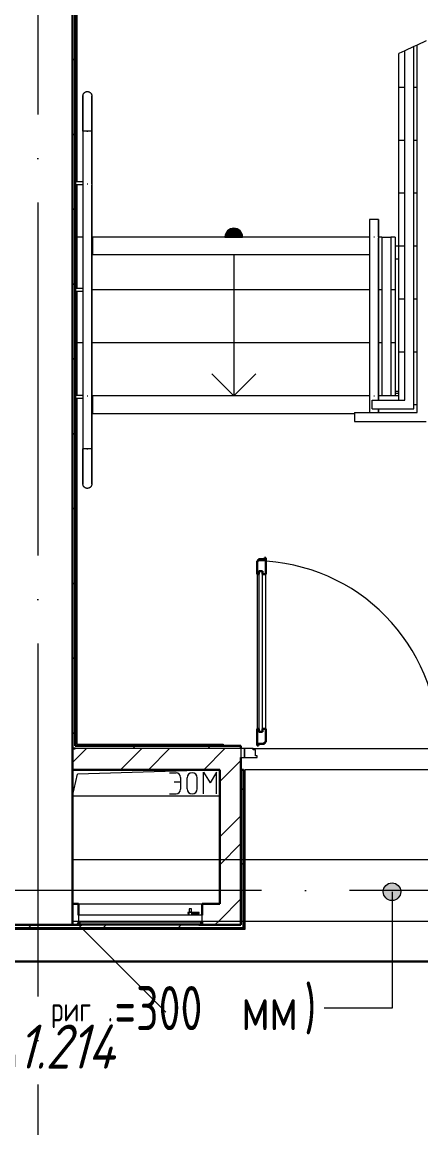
# Model space of a CAD drawing. Header units: millimetres. Extents: x -259793 to 1187961, y -549744 to 43070.
# Drawn here: x -21946 to -19685, y -12889 to -6620 of the extents above; entities that cross this region are included whole.
import ezdxf
from ezdxf.enums import TextEntityAlignment as Align

# ---------------------------------------------------------------- set-up
doc = ezdxf.new("R2010")
doc.units = ezdxf.units.MM
doc.linetypes.add('ADSK_Линия сетки', pattern=[25, 20, -2.5, 0, -2.5])
doc.linetypes.add('ADSK_Сверху', pattern=[450, 300, -150])
for name, color, linetype, lineweight in [('RC-Линии_связи-Адресные', 5, 'Continuous', 30), ('RC-Прочее_оборудование', 5, 'Continuous', 30), ('Аннотация', 7, 'Continuous', 18), ('Двери', 252, 'Continuous', 9), ('Лестницы', 252, 'Continuous', 9), ('Линии', 7, 'Continuous', 9), ('Оборудование', 8, 'Continuous', 18), ('Ограждение', 252, 'Continuous', 9), ('Оси', 252, 'Continuous', 9), ('Перекрытие', 252, 'Continuous', 18), ('Стены внутренние', 7, 'Continuous', 18), ('Стены наружные', 7, 'Continuous', 18), ('Стены штриховка', 7, 'Continuous', 9), ('Стрелки вверх', 7, 'Continuous', 18)]:
    doc.layers.add(name, color=color, linetype=linetype, lineweight=lineweight)
doc.layers.add('RC-Позиционные_обозначения', color=7, linetype='Continuous')
doc.layers.add('Двери открывание', color=7, linetype='Continuous', lineweight=9, true_color=0xc0c0c0)
doc.styles.add('GOST Common_3', font='', dxfattribs={"height": 3.5})
doc.styles.add('GOST Common_5', font='', dxfattribs={"width": 0.9, "height": 2.5})
doc.styles.add('ISOCPEUR', font='isocpeur.ttf', dxfattribs={"width": 0.9, "height": 350})
doc.styles.add('RubezhCAD', font='', dxfattribs={"oblique": 10})
doc.styles.get("Standard").update_dxf_attribs({"font": ''})
doc.styles.get('GOST Common_3').set_extended_font_data('GOST 2.304 type A')
doc.styles.get('GOST Common_5').set_extended_font_data('GOST 2.304 type A')
doc.styles.get('RubezhCAD').set_extended_font_data('GOST type A')
doc.styles.get('Standard').set_extended_font_data('GOST type B')
pattern_1 = [(0, (-32119.8, 96), (0, 600), []), (90, (-32119.8, 96), (-600, 4e-14), [])]

# ---------------------------------------------------------------- blocks, each defined once
blk = doc.blocks.new('RC-UGO-IZ-01')
at = {"layer": 'RC-Прочее_оборудование'}
blk.add_point((2.5, 0), dxfattribs=at)
blk.add_attdef('PSTN', text='', height=2.5, dxfattribs=at).set_placement((5.664, 2.581), align=Align.BOTTOM_CENTER)
blk.add_wipeout([(2.493, -2.499), (-2.493, -2.499), (-2.493, 2.499), (2.493, 2.499)]).dxf.layer = 'RC-Прочее_оборудование'
blk.add_wipeout([(-2.493, -2.499), (-2.493, 2.499), (2.493, 2.499), (2.493, -2.499)]).dxf.layer = 'RC-Прочее_оборудование'
blk.add_lwpolyline([(-2.493, 2.499), (2.493, 2.499), (2.493, -2.499), (-2.493, -2.499), (-2.493, 2.499)], close=True, dxfattribs=at)
blk.add_lwpolyline([(-2.493, 2.499), (-2.487, 2.499)], dxfattribs=at)
blk.add_lwpolyline([(-2.493, 2.499), (-2.487, 2.499)], dxfattribs=at)
at = {"layer": 'RC-Прочее_оборудование', "ltscale": 100, "style": 'ISOCPEUR', "width": 0.9}
blk.add_text('ИЗ', height=2.5, dxfattribs=at).set_placement((0.145, -0.085), align=Align.MIDDLE)
blk = doc.blocks.new('1 этаж')
at = {"layer": 'Аннотация', "lineweight": 9, "true_color": 0x636466}
h = blk.add_hatch(color=251, dxfattribs=at)
edge = h.paths.add_edge_path()
edge.add_arc((-19849, -11550.5), 50, 0, 360)
at = {"layer": 'Ограждение', "true_color": 0x636466}
h = blk.add_hatch(dxfattribs=at)
h.set_pattern_fill('FP_26', color=251, style=0, pattern_type=2)
h.set_pattern_definition(pattern_1)
h.paths.add_polyline_path([(-20680.8, -11763.7), (-20680.8, -10858.7), (-20690.8, -10858.7), (-20690.8, -10873.7), (-20685.8, -10873.7), (-20685.8, -11758.7)])
h = blk.add_hatch(dxfattribs=at)
h.set_pattern_fill('FP_26', color=251, style=0, pattern_type=2)
h.set_pattern_definition(pattern_1)
h.paths.add_polyline_path([(-20844.2, -11763.7), (-20680.8, -11763.7), (-20685.8, -11758.7), (-22850.9, -11758.7), (-22850.9, -11763.7), (-21561.7, -11763.7)])
at = {"layer": 'Стрелки вверх', "true_color": 0x636466}
h = blk.add_hatch(color=251, dxfattribs=at)
edge = h.paths.add_edge_path()
edge.add_arc((-20745.8, -7838.7), 50, 90, 179.83086)
edge.add_line((-20795.8, -7838.6), (-20745.8, -7838.7))
edge.add_line((-20745.8, -7838.7), (-20745.8, -7788.7))
blk.add_hatch(color=251, dxfattribs=at).paths.add_polyline_path([(-20697.3, -7838.7), (-20700.3, -7818), (-20718.8, -7796.7), (-20745.8, -7788.7), (-20772.8, -7796.7), (-20791.3, -7818), (-20794.3, -7838.7)])
h = blk.add_hatch(color=251, dxfattribs=at)
edge = h.paths.add_edge_path()
edge.add_arc((-20745.8, -7838.7), 50, 0.16914, 90)
edge.add_line((-20745.8, -7788.7), (-20745.8, -7838.7))
edge.add_line((-20745.8, -7838.7), (-20695.8, -7838.6))
at = {"color": 251, "lineweight": 18, "true_color": 0x636466}
for p, q in [((-21660.8, -11008.7), (-21631.2, -10883.7)), ((-20825.8, -10858.7), (-21631.2, -10883.7)), ((-21109.8, -10876), (-21073.3, -10876)), ((-21047.2, -10902.1), (-21047.2, -10969.9)), ((-21010.7, -10967.3), (-21010.7, -10904.7)), ((-20953.3, -10967.3), (-20953.3, -10904.7)), ((-20916.8, -10873.4), (-20880.2, -10933.4)), ((-20916.8, -10996), (-20916.8, -10873.4)), ((-20843.7, -10873.4), (-20880.2, -10933.4)), ((-20843.7, -10996), (-20843.7, -10873.4)), ((-21083.7, -10928.2), (-21047.2, -10928.2)), ((-20825.8, -11008.7), (-21660.8, -11008.7)), ((-21109.8, -10996), (-21073.3, -10996))]:
    blk.add_line(p, q, dxfattribs=at)
for centre, radius, start, end in [((-21073.3, -10902.1), 26.1, 0, 90), ((-20982, -10904.7), 28.7, 0, 180), ((-21073.3, -10969.9), 26.1, 270, 0), ((-20982, -10967.3), 28.7, 180, 0)]:
    blk.add_arc(centre, radius, start, end, dxfattribs=at)
at = {"layer": 'Аннотация', "color": 251, "lineweight": 9, "true_color": 0x636466}
for p, q in [((-19849, -11550.5), (-19849, -12210.4)), ((-20227.4, -12210.4), (-20233.6, -12210.4)), ((-19849, -12210.4), (-20227.4, -12210.4))]:
    blk.add_line(p, q, dxfattribs=at)
blk.add_circle((-19849, -11550.5), 50, dxfattribs=at)
at = {"layer": 'Двери', "color": 251, "lineweight": 30, "true_color": 0x636466}
for p, q in [((-20605.8, -9674.7), (-20613.8, -9674.7)), ((-20613.8, -9674.7), (-20613.8, -9750.7)), ((-20571.8, -9665.7), (-20605.8, -9665.7)), ((-20605.8, -9665.7), (-20605.8, -9674.7)), ((-20563.8, -9656.7), (-20571.8, -9656.7)), ((-20571.8, -9656.7), (-20571.8, -9665.7)), ((-20563.8, -9750.7), (-20563.8, -9656.7)), ((-20604.8, -9750.7), (-20613.8, -9750.7)), ((-20604.8, -9732.7), (-20604.8, -9750.7)), ((-20583.8, -9732.7), (-20604.8, -9732.7)), ((-20583.8, -9750.7), (-20583.8, -9732.7)), ((-20563.8, -9750.7), (-20583.8, -9750.7)), ((-20613.8, -10626.7), (-20613.8, -10720.7)), ((-20604.8, -10626.7), (-20613.8, -10626.7)), ((-20604.8, -10644.7), (-20604.8, -10626.7)), ((-20583.8, -10644.7), (-20604.8, -10644.7)), ((-20583.8, -10626.7), (-20583.8, -10644.7)), ((-20563.8, -10626.7), (-20583.8, -10626.7)), ((-20563.8, -10702.7), (-20563.8, -10626.7)), ((-20605.8, -10720.7), (-20605.8, -10711.7)), ((-20605.8, -10711.7), (-20571.8, -10711.7)), ((-20571.8, -10711.7), (-20571.8, -10702.7)), ((-20571.8, -10702.7), (-20563.8, -10702.7)), ((-20613.8, -10720.7), (-20605.8, -10720.7))]:
    blk.add_line(p, q, dxfattribs=at)
at = {"layer": 'Двери', "color": 251, "true_color": 0x636466}
for p, q in [((-20613.8, -9750.7), (-20613.8, -10626.7)), ((-20604.8, -9732.7), (-20604.8, -10644.7)), ((-20583.8, -9732.7), (-20604.8, -9732.7)), ((-20583.8, -10644.7), (-20583.8, -9732.7)), ((-20563.8, -10626.7), (-20563.8, -9750.7)), ((-20604.8, -10644.7), (-20583.8, -10644.7)), ((-20705.8, -10738.7), (-20705.8, -10788.7)), ((-20685.8, -10738.7), (-20705.8, -10738.7)), ((-20685.8, -10788.7), (-20685.8, -10738.7)), ((-20636.8, -10738.7), (-20685.8, -10738.7)), ((-20685.8, -10738.7), (-20685.8, -10788.7)), ((-20636.8, -10746.7), (-20636.8, -10738.7)), ((-20622.8, -10746.7), (-20636.8, -10746.7)), ((-20622.8, -10780.7), (-20622.8, -10746.7)), ((-20613.8, -10780.7), (-20622.8, -10780.7)), ((-20613.8, -10788.7), (-20613.8, -10780.7)), ((-20705.8, -10788.7), (-20685.8, -10788.7)), ((-20685.8, -10788.7), (-20613.8, -10788.7))]:
    blk.add_line(p, q, dxfattribs=at)
at = {"layer": 'Двери открывание', "color": 251, "true_color": 0x636466}
blk.add_arc((-20631.8, -10720.7), 1046, 0, 89.01398, dxfattribs=at)
at = {"layer": 'Лестницы', "color": 251, "true_color": 0x636466}
for p, q in [((-19705.8, -6750.1), (-19725.8, -6759.4)), ((-19775.8, -6782.8), (-19810.8, -6799.1)), ((-19810.8, -6988.7), (-19810.8, -6799.1)), ((-19810.8, -7288.7), (-19810.8, -6988.7)), ((-19810.8, -6988.7), (-19775.8, -6988.7)), ((-19810.8, -6988.7), (-19775.8, -6988.7)), ((-19725.8, -6988.7), (-19705.8, -6988.7)), ((-19725.8, -6988.7), (-19705.8, -6988.7)), ((-19810.8, -7588.7), (-19810.8, -7288.7)), ((-19810.8, -7288.7), (-19775.8, -7288.7)), ((-19810.8, -7288.7), (-19775.8, -7288.7)), ((-19725.8, -7288.7), (-19705.8, -7288.7)), ((-19725.8, -7288.7), (-19705.8, -7288.7)), ((-19810.8, -7888.7), (-19810.8, -7588.7)), ((-19810.8, -7588.7), (-19775.8, -7588.7)), ((-19810.8, -7588.7), (-19775.8, -7588.7)), ((-19725.8, -7588.7), (-19705.8, -7588.7)), ((-19725.8, -7588.7), (-19705.8, -7588.7)), ((-21600.8, -7838.7), (-21635.8, -7838.7)), ((-21600.8, -7838.7), (-21635.8, -7838.7)), ((-21545.8, -7838.7), (-21550.8, -7838.7)), ((-21545.8, -7838.7), (-21550.8, -7838.7)), ((-19905.8, -7838.7), (-19925.8, -7838.7)), ((-19905.8, -7838.7), (-19925.8, -7838.7)), ((-19830.8, -7838.7), (-19855.8, -7838.7)), ((-19830.8, -7838.7), (-19855.8, -7838.7)), ((-19830.8, -7838.7), (-19830.8, -8138.7)), ((-19810.8, -8188.7), (-19810.8, -7888.7)), ((-19810.8, -7888.7), (-19775.8, -7888.7)), ((-19810.8, -7888.7), (-19775.8, -7888.7)), ((-19725.8, -7888.7), (-19705.8, -7888.7)), ((-19725.8, -7888.7), (-19705.8, -7888.7)), ((-19975.8, -8138.7), (-21550.8, -8138.7)), ((-19975.8, -8138.7), (-21550.8, -8138.7)), ((-19905.8, -8138.7), (-19925.8, -8138.7)), ((-19905.8, -8138.7), (-19925.8, -8138.7)), ((-19830.8, -8138.7), (-19855.8, -8138.7)), ((-19830.8, -8138.7), (-19855.8, -8138.7)), ((-19830.8, -8138.7), (-19830.8, -8438.7)), ((-19810.8, -8488.7), (-19810.8, -8188.7)), ((-19810.8, -8188.7), (-19775.8, -8188.7)), ((-19810.8, -8188.7), (-19775.8, -8188.7)), ((-19725.8, -8188.7), (-19705.8, -8188.7)), ((-19725.8, -8188.7), (-19705.8, -8188.7)), ((-21600.8, -8438.7), (-21635.8, -8438.7)), ((-21600.8, -8438.7), (-21635.8, -8438.7)), ((-19975.8, -8438.7), (-21550.8, -8438.7)), ((-19975.8, -8438.7), (-21550.8, -8438.7)), ((-19905.8, -8438.7), (-19925.8, -8438.7)), ((-19905.8, -8438.7), (-19925.8, -8438.7)), ((-19830.8, -8438.7), (-19855.8, -8438.7)), ((-19830.8, -8438.7), (-19855.8, -8438.7)), ((-19830.8, -8438.7), (-19830.8, -8738.7)), ((-19810.8, -8763.7), (-19810.8, -8488.7)), ((-19810.8, -8488.7), (-19775.8, -8488.7)), ((-19810.8, -8488.7), (-19775.8, -8488.7)), ((-19725.8, -8488.7), (-19705.8, -8488.7)), ((-19725.8, -8488.7), (-19705.8, -8488.7)), ((-21545.8, -8738.7), (-21550.8, -8738.7)), ((-21545.8, -8738.7), (-21550.8, -8738.7)), ((-19905.8, -8738.7), (-19925.8, -8738.7)), ((-19905.8, -8738.7), (-19925.8, -8738.7)), ((-19830.8, -8738.7), (-19855.8, -8738.7)), ((-19830.8, -8738.7), (-19855.8, -8738.7)), ((-19810.8, -8738.7), (-19830.8, -8738.7)), ((-19725.8, -8788.7), (-19705.8, -8788.7)), ((-19725.8, -8788.7), (-19705.8, -8788.7)), ((-20636.8, -10738.7), (-19074.8, -10738.7))]:
    blk.add_line(p, q, dxfattribs=at)
at = {"layer": 'Линии', "color": 251, "linetype": 'ADSK_Сверху', "ltscale": 100, "true_color": 0x636466}
for p, q in [((-21660.8, -11368.7), (-18050.8, -11368.7)), ((-18050.8, -11718.7), (-21660.8, -11718.7))]:
    blk.add_line(p, q, dxfattribs=at)
at = {"layer": 'Оборудование', "color": 251, "true_color": 0x636466}
for p, q in [((-20998.4, -11648.4), (-20998.4, -11665.9)), ((-20986.2, -11648.4), (-20998.4, -11648.4)), ((-20986.2, -11665.9), (-20986.2, -11648.4)), ((-21625.8, -11683.7), (-21625.8, -11720.1)), ((-20925.8, -11683.7), (-21625.8, -11683.7)), ((-21624.9, -11721), (-20926.7, -11721)), ((-21618.8, -11721), (-21618.8, -11730.8)), ((-20997.1, -11668.4), (-21005.4, -11668.4)), ((-21005.4, -11668.4), (-21005.4, -11673.4)), ((-21005.4, -11673.4), (-20997.1, -11673.4)), ((-21002, -11667.8), (-21002, -11683.7)), ((-20982.7, -11667.8), (-21002, -11667.8)), ((-20998.4, -11665.9), (-21000.4, -11667.8)), ((-20986.2, -11665.9), (-20998.4, -11665.9)), ((-20941.7, -11668.4), (-20987.5, -11668.4)), ((-20987.5, -11673.4), (-20941.7, -11673.4)), ((-20984.2, -11667.8), (-20986.2, -11665.9)), ((-20982.7, -11683.7), (-20982.7, -11667.8)), ((-20941.7, -11673.4), (-20941.7, -11668.4)), ((-20932.8, -11730.8), (-20932.8, -11721)), ((-20925.8, -11720.1), (-20925.8, -11683.7)), ((-21625.8, -11738.7), (-21130.8, -12233.7)), ((-21617.8, -11731.7), (-20933.8, -11731.7)), ((-21606.8, -11733.3), (-21606.8, -11738.7)), ((-21606.8, -11738.7), (-20944.8, -11738.7)), ((-20944.8, -11738.7), (-20944.8, -11733.3))]:
    blk.add_line(p, q, dxfattribs=at)
for points, knots in [([(-21625.8, -11720.1), (-21625.8, -11720.2), (-21625.8, -11720.4), (-21625.7, -11720.6), (-21625.5, -11720.8), (-21625.4, -11720.9), (-21625.2, -11721), (-21625.1, -11721), (-21625, -11721), (-21624.9, -11721)], [-1, -1, -1, -1, -0.833333, -0.666667, -0.5, -0.333333, -0.25, -0.166667, 0, 0, 0, 0]), ([(-20926.7, -11721), (-20926.6, -11721), (-20926.5, -11721), (-20926.4, -11721), (-20926.2, -11720.9), (-20926.1, -11720.8), (-20925.9, -11720.6), (-20925.8, -11720.4), (-20925.8, -11720.2), (-20925.8, -11720.1)], [0, 0, 0, 0, 0.166667, 0.25, 0.333333, 0.5, 0.666667, 0.833333, 1, 1, 1, 1]), ([(-21618.8, -11730.8), (-21618.8, -11730.9), (-21618.8, -11731), (-21618.7, -11731.2), (-21618.6, -11731.4), (-21618.4, -11731.5), (-21618.3, -11731.6), (-21618.2, -11731.7), (-21618.1, -11731.7), (-21617.9, -11731.7), (-21617.8, -11731.7)], [-1, -1, -1, -1, -0.833333, -0.666667, -0.541667, -0.416667, -0.333333, -0.25, -0.166667, 0, 0, 0, 0]), ([(-21608.3, -11731.7), (-21608.2, -11731.7), (-21608, -11731.8), (-21607.7, -11731.8), (-21607.6, -11731.9), (-21607.4, -11732), (-21607.2, -11732.2), (-21607.1, -11732.3), (-21607, -11732.5), (-21606.9, -11732.7), (-21606.8, -11732.9), (-21606.8, -11733.1), (-21606.8, -11733.3)], [-1, -1, -1, -1, -0.833333, -0.75, -0.666667, -0.583333, -0.5, -0.416667, -0.333333, -0.25, -0.166667, 0, 0, 0, 0]), ([(-20944.8, -11733.3), (-20944.8, -11733.1), (-20944.8, -11732.9), (-20944.7, -11732.7), (-20944.6, -11732.5), (-20944.5, -11732.3), (-20944.4, -11732.2), (-20944.2, -11732), (-20944, -11731.9), (-20943.9, -11731.8), (-20943.6, -11731.8), (-20943.4, -11731.7), (-20943.3, -11731.7)], [0, 0, 0, 0, 0.166667, 0.25, 0.333333, 0.416667, 0.5, 0.583333, 0.666667, 0.75, 0.833333, 1, 1, 1, 1]), ([(-20933.8, -11731.7), (-20933.7, -11731.7), (-20933.5, -11731.7), (-20933.4, -11731.7), (-20933.3, -11731.6), (-20933.2, -11731.5), (-20933, -11731.4), (-20932.9, -11731.2), (-20932.8, -11731), (-20932.8, -11730.9), (-20932.8, -11730.8)], [0, 0, 0, 0, 0.166667, 0.25, 0.333333, 0.416667, 0.541667, 0.666667, 0.833333, 1, 1, 1, 1])]:
    blk.add_open_spline(points, degree=3, knots=knots, dxfattribs=at)
at = {"layer": 'Ограждение', "color": 251, "true_color": 0x636466}
for p, q in [((-21635.8, -3568.7), (-21635.8, -7525.4)), ((-19725.8, -6759.4), (-19775.8, -6782.8)), ((-19725.8, -6759.4), (-19775.8, -6782.8)), ((-19725.8, -8813.7), (-19725.8, -6759.4)), ((-19655.8, -6726.8), (-19705.8, -6750.1)), ((-19705.8, -8788.7), (-19705.8, -6750.1)), ((-19775.8, -8763.7), (-19775.8, -6782.8)), ((-21600.8, -7238.7), (-21600.8, -7539.3)), ((-21550.8, -7238.7), (-21600.8, -7238.7)), ((-21600.8, -7238.7), (-21600.8, -7538.7)), ((-21573.5, -7238.7), (-21578.1, -7238.7)), ((-21578.1, -7238.7), (-21575.8, -7238.7)), ((-21575.8, -7238.7), (-21573.5, -7238.7)), ((-21550.8, -7539.3), (-21550.8, -7238.7)), ((-21550.8, -7238.7), (-21550.8, -7538.7)), ((-21600.8, -7525.2), (-21645.8, -7525.2)), ((-21645.8, -7540.2), (-21600.8, -7540.2)), ((-21635.8, -7539.9), (-21635.8, -8131.5)), ((-21600.8, -7538.7), (-21600.8, -8738.7)), ((-21600.8, -7545.5), (-21600.8, -8745.5)), ((-21550.8, -7538.7), (-21550.8, -8738.7)), ((-21550.8, -8745.5), (-21550.8, -7545.5)), ((-19975.8, -7738.7), (-19975.8, -7839.3)), ((-19925.8, -7738.7), (-19975.8, -7738.7)), ((-19975.8, -7738.7), (-19975.8, -7838.7)), ((-19948.5, -7738.7), (-19953.1, -7738.7)), ((-19925.8, -7839.3), (-19925.8, -7738.7)), ((-19925.8, -7738.7), (-19925.8, -7838.7)), ((-19975.8, -7838.7), (-19975.8, -8738.7)), ((-19975.8, -7845.5), (-19975.8, -8745.5)), ((-19925.8, -7838.7), (-19925.8, -8738.7)), ((-19925.8, -8745.5), (-19925.8, -7845.5)), ((-19905.8, -7838.7), (-19855.8, -7838.7)), ((-19905.8, -7838.7), (-19905.8, -8738.7)), ((-19855.8, -7838.7), (-19855.8, -8738.7)), ((-21600.8, -8131.2), (-21645.8, -8131.2)), ((-21645.8, -8146.2), (-21600.8, -8146.2)), ((-21635.8, -8146), (-21635.8, -8737.5)), ((-19810.8, -8713.7), (-19830.8, -8713.7)), ((-21600.8, -8737.3), (-21645.8, -8737.3)), ((-21645.8, -8752.3), (-21600.8, -8752.3)), ((-21635.8, -8752), (-21635.8, -10713.7)), ((-21600.8, -8738.7), (-21600.8, -9038.7)), ((-21600.8, -8745.5), (-21600.8, -9038.7)), ((-21550.8, -8738.7), (-21550.8, -9038.7)), ((-21550.8, -9038.7), (-21550.8, -8745.5)), ((-19975.8, -8738.7), (-19975.8, -8833.7)), ((-19975.8, -8745.5), (-19975.8, -8833.7)), ((-19960.8, -8763.7), (-19775.8, -8763.7)), ((-19960.8, -8813.7), (-19960.8, -8763.7)), ((-19925.8, -8738.7), (-19925.8, -8763.7)), ((-19925.8, -8763.7), (-19925.8, -8745.5)), ((-19855.8, -8738.7), (-19905.8, -8738.7)), ((-19830.8, -8723.7), (-19810.8, -8723.7)), ((-20060.8, -8833.7), (-20060.8, -8883.7)), ((-20060.8, -8833.7), (-19705.8, -8833.7)), ((-19960.8, -8813.7), (-19725.8, -8813.7)), ((-19925.8, -8833.7), (-19925.8, -8813.7)), ((-19925.8, -8813.7), (-19925.8, -8833.7)), ((-19705.8, -8833.7), (-19705.8, -8788.7)), ((-20060.8, -8883.7), (-19655.8, -8883.7)), ((-21550.8, -9038.7), (-21600.8, -9038.7)), ((-21578.1, -9038.7), (-21573.5, -9038.7)), ((-21575.8, -9038.7), (-21578.1, -9038.7)), ((-21573.5, -9038.7), (-21575.8, -9038.7)), ((-21635.8, -10713.7), (-20805.8, -10713.7)), ((-20805.8, -10713.7), (-20805.8, -10723.7)), ((-20690.8, -10858.7), (-20680.8, -10858.7)), ((-20680.8, -11763.7), (-20680.8, -10858.7)), ((-22850.9, -11763.7), (-20680.8, -11763.7)), ((-20680.8, -11763.7), (-20685.8, -11758.7))]:
    blk.add_line(p, q, dxfattribs=at)
at = {"layer": 'Ограждение', "color": 251, "true_color": 0x636466, "flags": 128}
for points in [[(-21600.8, -7038.7), (-21600.8, -7037.7), (-21600.7, -7036.7), (-21600.6, -7035.7), (-21600.5, -7034.7), (-21600.3, -7033.8), (-21600.1, -7032.8), (-21599.8, -7031.8), (-21599.5, -7030.9), (-21599.2, -7029.9), (-21598.8, -7029), (-21598.4, -7028.1), (-21598, -7027.2), (-21597.5, -7026.3), (-21597, -7025.5), (-21596.4, -7024.6), (-21595.9, -7023.8), (-21595.2, -7023), (-21594.6, -7022.2), (-21593.9, -7021.5), (-21593.2, -7020.8), (-21592.5, -7020.1), (-21591.7, -7019.5), (-21590.9, -7018.8), (-21590.1, -7018.3), (-21589.3, -7017.7), (-21588.5, -7017.2), (-21587.6, -7016.7), (-21586.7, -7016.2), (-21585.8, -7015.8), (-21584.9, -7015.4), (-21583.9, -7015.1), (-21583, -7014.8), (-21582, -7014.5), (-21581, -7014.3), (-21580.1, -7014.1), (-21579.1, -7013.9), (-21578.1, -7013.8), (-21577.1, -7013.8), (-21576.1, -7013.7), (-21575.8, -7013.7)], [(-21575.8, -7013.7), (-21574.8, -7013.8), (-21573.8, -7013.8), (-21572.8, -7013.9), (-21571.8, -7014.1), (-21570.8, -7014.2), (-21569.9, -7014.4), (-21568.9, -7014.7), (-21567.9, -7015), (-21567, -7015.3), (-21566.1, -7015.7), (-21565.2, -7016.1), (-21564.3, -7016.6), (-21563.4, -7017), (-21562.5, -7017.5), (-21561.7, -7018.1), (-21560.9, -7018.7), (-21560.1, -7019.3), (-21559.3, -7019.9), (-21558.6, -7020.6), (-21557.9, -7021.3), (-21557.2, -7022), (-21556.5, -7022.8), (-21555.9, -7023.6), (-21555.3, -7024.4), (-21554.8, -7025.2), (-21554.2, -7026.1), (-21553.8, -7026.9), (-21553.3, -7027.8), (-21552.9, -7028.7), (-21552.5, -7029.7), (-21552.2, -7030.6), (-21551.9, -7031.6), (-21551.6, -7032.5), (-21551.4, -7033.5), (-21551.2, -7034.5), (-21551, -7035.5), (-21550.9, -7036.5), (-21550.8, -7037.5), (-21550.8, -7038.5), (-21550.8, -7038.7)], [(-21600.8, -7238.7), (-21600.8, -7230.7), (-21600.8, -7222.7), (-21600.8, -7214.8), (-21600.8, -7206.9), (-21600.8, -7199), (-21600.8, -7191.2), (-21600.8, -7183.5), (-21600.8, -7175.8), (-21600.8, -7168.3), (-21600.8, -7160.8), (-21600.8, -7153.5), (-21600.8, -7146.4), (-21600.8, -7139.4), (-21600.8, -7132.5), (-21600.8, -7125.8), (-21600.8, -7119.3), (-21600.8, -7113), (-21600.8, -7106.9), (-21600.8, -7100.9), (-21600.8, -7095.3), (-21600.8, -7089.8), (-21600.8, -7084.6), (-21600.8, -7079.6), (-21600.8, -7074.9), (-21600.8, -7070.4), (-21600.8, -7066.3), (-21600.8, -7062.3), (-21600.8, -7058.7), (-21600.8, -7055.4), (-21600.8, -7052.3), (-21600.8, -7049.6), (-21600.8, -7047.1), (-21600.8, -7045), (-21600.8, -7043.2), (-21600.8, -7041.6), (-21600.8, -7040.4), (-21600.8, -7039.6), (-21600.8, -7039), (-21600.8, -7038.7), (-21600.8, -7038.7)], [(-21600.8, -7038.7), (-21600.8, -7038.9), (-21600.8, -7039.4), (-21600.8, -7040.2), (-21600.8, -7041.3), (-21600.8, -7042.7), (-21600.8, -7044.5), (-21600.8, -7046.5), (-21600.8, -7048.9), (-21600.8, -7051.6), (-21600.8, -7054.5), (-21600.8, -7057.8), (-21600.8, -7061.3), (-21600.8, -7065.2), (-21600.8, -7069.3), (-21600.8, -7073.7), (-21600.8, -7078.3), (-21600.8, -7083.2), (-21600.8, -7088.4), (-21600.8, -7093.8), (-21600.8, -7099.4), (-21600.8, -7105.2), (-21600.8, -7111.3), (-21600.8, -7117.6), (-21600.8, -7124), (-21600.8, -7130.7), (-21600.8, -7137.5), (-21600.8, -7144.5), (-21600.8, -7151.6), (-21600.8, -7158.9), (-21600.8, -7166.3), (-21600.8, -7173.8), (-21600.8, -7181.4), (-21600.8, -7189.1), (-21600.8, -7196.9), (-21600.8, -7204.7), (-21600.8, -7212.6), (-21600.8, -7220.6), (-21600.8, -7228.6), (-21600.8, -7236.6), (-21600.8, -7238.7)], [(-21550.8, -7238.7), (-21550.8, -7230.7), (-21550.8, -7222.7), (-21550.8, -7214.8), (-21550.8, -7206.9), (-21550.8, -7199), (-21550.8, -7191.2), (-21550.8, -7183.5), (-21550.8, -7175.8), (-21550.8, -7168.3), (-21550.8, -7160.8), (-21550.8, -7153.5), (-21550.8, -7146.4), (-21550.8, -7139.4), (-21550.8, -7132.5), (-21550.8, -7125.8), (-21550.8, -7119.3), (-21550.8, -7113), (-21550.8, -7106.9), (-21550.8, -7100.9), (-21550.8, -7095.3), (-21550.8, -7089.8), (-21550.8, -7084.6), (-21550.8, -7079.6), (-21550.8, -7074.9), (-21550.8, -7070.4), (-21550.8, -7066.3), (-21550.8, -7062.3), (-21550.8, -7058.7), (-21550.8, -7055.4), (-21550.8, -7052.3), (-21550.8, -7049.6), (-21550.8, -7047.1), (-21550.8, -7045), (-21550.8, -7043.2), (-21550.8, -7041.6), (-21550.8, -7040.4), (-21550.8, -7039.6), (-21550.8, -7039), (-21550.8, -7038.7), (-21550.8, -7038.7)], [(-21550.8, -7038.7), (-21550.8, -7038.9), (-21550.8, -7039.4), (-21550.8, -7040.2), (-21550.8, -7041.3), (-21550.8, -7042.7), (-21550.8, -7044.5), (-21550.8, -7046.5), (-21550.8, -7048.9), (-21550.8, -7051.6), (-21550.8, -7054.5), (-21550.8, -7057.8), (-21550.8, -7061.3), (-21550.8, -7065.2), (-21550.8, -7069.3), (-21550.8, -7073.7), (-21550.8, -7078.3), (-21550.8, -7083.2), (-21550.8, -7088.4), (-21550.8, -7093.8), (-21550.8, -7099.4), (-21550.8, -7105.2), (-21550.8, -7111.3), (-21550.8, -7117.6), (-21550.8, -7124), (-21550.8, -7130.7), (-21550.8, -7137.5), (-21550.8, -7144.5), (-21550.8, -7151.6), (-21550.8, -7158.9), (-21550.8, -7166.3), (-21550.8, -7173.8), (-21550.8, -7181.4), (-21550.8, -7189.1), (-21550.8, -7196.9), (-21550.8, -7204.7), (-21550.8, -7212.6), (-21550.8, -7220.6), (-21550.8, -7228.6), (-21550.8, -7236.6), (-21550.8, -7238.7)], [(-21600.8, -9038.7), (-21600.8, -9046.7), (-21600.8, -9054.7), (-21600.8, -9062.7), (-21600.8, -9070.6), (-21600.8, -9078.5), (-21600.8, -9086.3), (-21600.8, -9094), (-21600.8, -9101.6), (-21600.8, -9109.2), (-21600.8, -9116.6), (-21600.8, -9123.9), (-21600.8, -9131.1), (-21600.8, -9138.1), (-21600.8, -9145), (-21600.8, -9151.7), (-21600.8, -9158.2), (-21600.8, -9164.5), (-21600.8, -9170.6), (-21600.8, -9176.5), (-21600.8, -9182.2), (-21600.8, -9187.7), (-21600.8, -9192.9), (-21600.8, -9197.9), (-21600.8, -9202.6), (-21600.8, -9207), (-21600.8, -9211.2), (-21600.8, -9215.1), (-21600.8, -9218.8), (-21600.8, -9222.1), (-21600.8, -9225.1), (-21600.8, -9227.9), (-21600.8, -9230.3), (-21600.8, -9232.5), (-21600.8, -9234.3), (-21600.8, -9235.8), (-21600.8, -9237), (-21600.8, -9237.9), (-21600.8, -9238.5), (-21600.8, -9238.7), (-21600.8, -9238.7)], [(-21600.8, -9238.7), (-21600.8, -9238.6), (-21600.8, -9238.1), (-21600.8, -9237.3), (-21600.8, -9236.2), (-21600.8, -9234.7), (-21600.8, -9233), (-21600.8, -9230.9), (-21600.8, -9228.6), (-21600.8, -9225.9), (-21600.8, -9222.9), (-21600.8, -9219.7), (-21600.8, -9216.1), (-21600.8, -9212.3), (-21600.8, -9208.2), (-21600.8, -9203.8), (-21600.8, -9199.2), (-21600.8, -9194.2), (-21600.8, -9189.1), (-21600.8, -9183.7), (-21600.8, -9178.1), (-21600.8, -9172.2), (-21600.8, -9166.2), (-21600.8, -9159.9), (-21600.8, -9153.4), (-21600.8, -9146.8), (-21600.8, -9140), (-21600.8, -9133), (-21600.8, -9125.9), (-21600.8, -9118.6), (-21600.8, -9111.2), (-21600.8, -9103.7), (-21600.8, -9096.1), (-21600.8, -9088.4), (-21600.8, -9080.6), (-21600.8, -9072.7), (-21600.8, -9064.8), (-21600.8, -9056.9), (-21600.8, -9048.9), (-21600.8, -9040.9), (-21600.8, -9038.7)], [(-21550.8, -9038.7), (-21550.8, -9046.7), (-21550.8, -9054.7), (-21550.8, -9062.7), (-21550.8, -9070.6), (-21550.8, -9078.5), (-21550.8, -9086.3), (-21550.8, -9094), (-21550.8, -9101.6), (-21550.8, -9109.2), (-21550.8, -9116.6), (-21550.8, -9123.9), (-21550.8, -9131.1), (-21550.8, -9138.1), (-21550.8, -9145), (-21550.8, -9151.7), (-21550.8, -9158.2), (-21550.8, -9164.5), (-21550.8, -9170.6), (-21550.8, -9176.5), (-21550.8, -9182.2), (-21550.8, -9187.7), (-21550.8, -9192.9), (-21550.8, -9197.9), (-21550.8, -9202.6), (-21550.8, -9207), (-21550.8, -9211.2), (-21550.8, -9215.1), (-21550.8, -9218.8), (-21550.8, -9222.1), (-21550.8, -9225.1), (-21550.8, -9227.9), (-21550.8, -9230.3), (-21550.8, -9232.5), (-21550.8, -9234.3), (-21550.8, -9235.8), (-21550.8, -9237), (-21550.8, -9237.9), (-21550.8, -9238.5), (-21550.8, -9238.7), (-21550.8, -9238.7)], [(-21550.8, -9238.7), (-21550.8, -9238.6), (-21550.8, -9238.1), (-21550.8, -9237.3), (-21550.8, -9236.2), (-21550.8, -9234.7), (-21550.8, -9233), (-21550.8, -9230.9), (-21550.8, -9228.6), (-21550.8, -9225.9), (-21550.8, -9222.9), (-21550.8, -9219.7), (-21550.8, -9216.1), (-21550.8, -9212.3), (-21550.8, -9208.2), (-21550.8, -9203.8), (-21550.8, -9199.2), (-21550.8, -9194.2), (-21550.8, -9189.1), (-21550.8, -9183.7), (-21550.8, -9178.1), (-21550.8, -9172.2), (-21550.8, -9166.2), (-21550.8, -9159.9), (-21550.8, -9153.4), (-21550.8, -9146.8), (-21550.8, -9140), (-21550.8, -9133), (-21550.8, -9125.9), (-21550.8, -9118.6), (-21550.8, -9111.2), (-21550.8, -9103.7), (-21550.8, -9096.1), (-21550.8, -9088.4), (-21550.8, -9080.6), (-21550.8, -9072.7), (-21550.8, -9064.8), (-21550.8, -9056.9), (-21550.8, -9048.9), (-21550.8, -9040.9), (-21550.8, -9038.7)], [(-21575.8, -9263.7), (-21576.8, -9263.7), (-21577.8, -9263.7), (-21578.8, -9263.6), (-21579.8, -9263.4), (-21580.8, -9263.2), (-21581.7, -9263), (-21582.7, -9262.8), (-21583.7, -9262.5), (-21584.6, -9262.1), (-21585.5, -9261.8), (-21586.5, -9261.3), (-21587.3, -9260.9), (-21588.2, -9260.4), (-21589.1, -9259.9), (-21589.9, -9259.4), (-21590.7, -9258.8), (-21591.5, -9258.2), (-21592.3, -9257.5), (-21593, -9256.9), (-21593.7, -9256.1), (-21594.4, -9255.4), (-21595.1, -9254.7), (-21595.7, -9253.9), (-21596.3, -9253.1), (-21596.8, -9252.2), (-21597.4, -9251.4), (-21597.9, -9250.5), (-21598.3, -9249.6), (-21598.7, -9248.7), (-21599.1, -9247.8), (-21599.4, -9246.9), (-21599.8, -9245.9), (-21600, -9244.9), (-21600.2, -9244), (-21600.4, -9243), (-21600.6, -9242), (-21600.7, -9241), (-21600.8, -9240), (-21600.8, -9239), (-21600.8, -9238.7)], [(-21550.8, -9238.7), (-21550.8, -9239.7), (-21550.9, -9240.7), (-21551, -9241.7), (-21551.1, -9242.7), (-21551.3, -9243.7), (-21551.5, -9244.7), (-21551.8, -9245.6), (-21552.1, -9246.6), (-21552.4, -9247.5), (-21552.8, -9248.5), (-21553.2, -9249.4), (-21553.6, -9250.3), (-21554.1, -9251.2), (-21554.6, -9252), (-21555.2, -9252.8), (-21555.7, -9253.7), (-21556.4, -9254.5), (-21557, -9255.2), (-21557.7, -9256), (-21558.4, -9256.7), (-21559.1, -9257.3), (-21559.9, -9258), (-21560.7, -9258.6), (-21561.5, -9259.2), (-21562.3, -9259.8), (-21563.1, -9260.3), (-21564, -9260.8), (-21564.9, -9261.2), (-21565.8, -9261.7), (-21566.7, -9262), (-21567.7, -9262.4), (-21568.6, -9262.7), (-21569.6, -9262.9), (-21570.6, -9263.2), (-21571.6, -9263.4), (-21572.5, -9263.5), (-21573.5, -9263.6), (-21574.5, -9263.7), (-21575.5, -9263.7), (-21575.8, -9263.7)]]:
    blk.add_lwpolyline(points, dxfattribs=at)
at = {"layer": 'Ограждение', "color": 251, "true_color": 0x636466}
for points in [[(-21573.8, -7538.8), (-21574.5, -7538.7), (-21575.8, -7538.7), (-21577.1, -7538.7), (-21577.8, -7538.8)], [(-19948.8, -7838.8), (-19949.5, -7838.7), (-19950.8, -7838.7), (-19952.1, -7838.7), (-19952.8, -7838.8)], [(-21577.8, -8738.8), (-21577.1, -8738.7), (-21575.8, -8738.7), (-21574.5, -8738.7), (-21573.8, -8738.8)], [(-19952.8, -8738.8), (-19952.1, -8738.7), (-19950.8, -8738.7), (-19949.5, -8738.7), (-19948.8, -8738.8)]]:
    blk.add_open_spline(points, degree=3, dxfattribs=at)
at = {"layer": 'Оси', "color": 251, "linetype": 'ADSK_Линия сетки', "ltscale": 100, "true_color": 0x636466}
for p, q in [((-21855.8, -2643.7), (-21855.8, -33769.9)), ((4411.5, -11543.7), (-72528.1, -11543.7))]:
    blk.add_line(p, q, dxfattribs=at)
at = {"layer": 'Перекрытие', "color": 251, "ltscale": 100, "true_color": 0x636466}
for p, q in [((-19975.8, -7838.7), (-21545.8, -7838.7)), ((-21545.8, -7838.7), (-21545.8, -7938.7)), ((-19830.8, -7888.7), (-19810.8, -7888.7)), ((-21545.8, -7938.7), (-19975.8, -7938.7)), ((-19830.8, -7963.3), (-19810.8, -7963.3)), ((-19975.8, -8738.7), (-21545.8, -8738.7)), ((-21545.8, -8738.7), (-21545.8, -8838.7)), ((-21545.8, -8838.7), (-20060.8, -8838.7)), ((-20825.8, -11008.7), (-21660.8, -11008.7))]:
    blk.add_line(p, q, dxfattribs=at)
at = {"layer": 'Стены внутренние', "color": 251, "lineweight": 30, "true_color": 0x636466}
blk.add_line((-21660.8, -11738.7), (-21660.8, -10858.7), dxfattribs=at)
at = {"layer": 'Стены наружные', "color": 251, "lineweight": 30, "true_color": 0x636466}
for p, q in [((-21660.8, -3543.7), (-21660.8, -10858.7)), ((-21645.8, -10723.7), (-21645.8, -3558.7)), ((-21645.8, -10738.7), (-21660.8, -10738.7)), ((-20705.8, -10723.7), (-21645.8, -10723.7)), ((-20705.8, -10738.7), (-20705.8, -10723.7)), ((-20705.8, -10788.7), (-20705.8, -11738.7)), ((-21660.8, -10858.7), (-20825.8, -10858.7)), ((-20825.8, -10858.7), (-20825.8, -11618.7)), ((-20690.8, -10858.7), (-20705.8, -10858.7)), ((-20690.8, -10858.7), (-20690.8, -11753.7)), ((-20685.8, -10873.7), (-20690.8, -10873.7)), ((-20685.8, -11758.7), (-20685.8, -10873.7)), ((-21625.8, -11618.7), (-21660.8, -11618.7)), ((-21660.8, -11618.7), (-21660.8, -11738.7)), ((-21625.8, -11683.7), (-21625.8, -11618.7)), ((-20825.8, -11618.7), (-20925.8, -11618.7)), ((-20925.8, -11618.7), (-20925.8, -11683.7)), ((-21625.8, -11738.7), (-21625.8, -11720.4)), ((-20925.8, -11720.4), (-20925.8, -11738.7)), ((-22865.9, -11758.7), (-20685.8, -11758.7)), ((-21606.8, -11738.7), (-22050.8, -11738.7)), ((-20705.8, -11738.7), (-20944.8, -11738.7))]:
    blk.add_line(p, q, dxfattribs=at)
at = {"layer": 'Стены наружные', "color": 251, "linetype": 'Continuous', "lineweight": 9, "true_color": 0x636466}
for p, q in [((-21660.8, -6839.8), (-21645.8, -6824.8)), ((-21660.8, -7264.1), (-21645.8, -7249.1)), ((-21660.8, -7688.3), (-21645.8, -7673.3)), ((-21660.8, -8112.6), (-21645.8, -8097.6)), ((-21660.8, -8536.9), (-21645.8, -8521.9)), ((-21660.8, -8961.1), (-21645.8, -8946.1)), ((-21660.8, -9385.4), (-21645.8, -9370.4)), ((-21660.8, -9809.7), (-21645.8, -9794.7)), ((-21660.8, -10233.9), (-21645.8, -10218.9)), ((-21660.8, -10658.2), (-21645.8, -10643.2)), ((-21660.8, -10818), (-21581.5, -10738.7)), ((-21387.2, -10858.7), (-21267.2, -10738.7)), ((-21317.1, -10738.7), (-21302.1, -10723.7)), ((-21230.1, -10858.7), (-21110.1, -10738.7)), ((-20915.8, -10858.7), (-20795.8, -10738.7)), ((-20892.8, -10738.7), (-20877.8, -10723.7)), ((-20825.8, -10925.9), (-20705.8, -10805.9)), ((-20690.8, -10890.3), (-20685.8, -10885.3)), ((-20705.8, -10976), (-20690.8, -10961)), ((-20690.8, -10961), (-20685.8, -10956)), ((-20690.8, -11031.7), (-20685.8, -11026.7)), ((-20825.8, -11240.2), (-20705.8, -11120.2)), ((-20690.8, -11102.4), (-20685.8, -11097.4)), ((-20690.8, -11173.1), (-20685.8, -11168.1)), ((-20825.8, -11397.4), (-20705.8, -11277.4)), ((-20690.8, -11243.8), (-20685.8, -11238.8)), ((-20690.8, -11314.5), (-20685.8, -11309.5)), ((-20705.8, -11400.2), (-20690.8, -11385.2)), ((-20690.8, -11385.2), (-20685.8, -11380.2)), ((-20690.8, -11455.9), (-20685.8, -11450.9)), ((-20690.8, -11526.7), (-20685.8, -11521.7)), ((-20825.8, -11711.7), (-20705.8, -11591.7)), ((-20690.8, -11597.4), (-20685.8, -11592.4)), ((-20852.8, -11738.7), (-20825.8, -11711.7)), ((-20690.8, -11668.1), (-20685.8, -11663.1)), ((-21912.8, -11758.7), (-21907.8, -11753.7)), ((-21907.8, -11753.7), (-21892.8, -11738.7)), ((-21842.1, -11758.7), (-21837.1, -11753.7)), ((-21771.4, -11758.7), (-21766.4, -11753.7)), ((-21700.7, -11758.7), (-21695.7, -11753.7)), ((-21638.6, -11738.7), (-21625.8, -11725.9)), ((-21630, -11758.7), (-21625, -11753.7)), ((-21559.3, -11758.7), (-21554.3, -11753.7)), ((-21488.6, -11758.7), (-21483.6, -11753.7)), ((-21483.6, -11753.7), (-21468.6, -11738.7)), ((-21417.8, -11758.7), (-21412.8, -11753.7)), ((-21347.1, -11758.7), (-21342.1, -11753.7)), ((-21276.4, -11758.7), (-21271.4, -11753.7)), ((-21205.7, -11758.7), (-21200.7, -11753.7)), ((-21135, -11758.7), (-21130, -11753.7)), ((-21064.3, -11758.7), (-21059.3, -11753.7)), ((-21059.3, -11753.7), (-21044.3, -11738.7)), ((-20993.6, -11758.7), (-20988.6, -11753.7)), ((-20922.9, -11758.7), (-20917.9, -11753.7)), ((-20852.2, -11758.7), (-20847.2, -11753.7)), ((-20781.5, -11758.7), (-20776.5, -11753.7)), ((-20710.7, -11758.7), (-20705.7, -11753.7)), ((-20690.8, -11738.8), (-20685.8, -11733.8))]:
    blk.add_line(p, q, dxfattribs=at)
at = {"layer": 'Стены наружные', "color": 251, "true_color": 0x636466}
for p, q in [((-20636.8, -10738.7), (-19074.8, -10738.7)), ((-19030.8, -10858.7), (-20680.8, -10858.7)), ((-21625.8, -11618.7), (-20925.8, -11618.7))]:
    blk.add_line(p, q, dxfattribs=at)
at = {"layer": 'Стены штриховка', "color": 251, "true_color": 0x636466}
for p, q in [((-20705.8, -10738.7), (-21645.8, -10738.7)), ((-22865.9, -11753.7), (-20690.8, -11753.7))]:
    blk.add_line(p, q, dxfattribs=at)
at = {"layer": 'Стрелки вверх', "color": 251, "true_color": 0x636466}
for p, q in [((-20791.3, -7818), (-20794.3, -7838.7)), ((-20772.8, -7796.7), (-20791.3, -7818)), ((-20745.8, -7788.7), (-20772.8, -7796.7)), ((-20718.8, -7796.7), (-20745.8, -7788.7)), ((-20745.8, -7838.7), (-20745.8, -7788.7)), ((-20745.8, -7788.7), (-20745.8, -7838.7)), ((-20700.3, -7818), (-20718.8, -7796.7)), ((-20697.3, -7838.7), (-20700.3, -7818)), ((-20795.8, -7838.6), (-20745.8, -7838.7)), ((-20794.3, -7838.7), (-20697.3, -7838.7)), ((-20745.8, -7838.7), (-20695.8, -7838.6)), ((-20745.8, -7938.7), (-20745.8, -8138.7)), ((-20745.8, -8138.7), (-20745.8, -8438.7)), ((-20745.8, -8438.7), (-20745.8, -8738.7)), ((-20745.8, -8738.7), (-20870.8, -8613.7)), ((-20745.8, -8738.7), (-20620.8, -8613.7))]:
    blk.add_line(p, q, dxfattribs=at)
for start, end in [(90, 179.83086), (0.16914, 90)]:
    blk.add_arc((-20745.8, -7838.7), 50, start, end, dxfattribs=at)
at = {"layer": 'Аннотация', "color": 251, "true_color": 0x636466, "width": 0.9}
for s, height, style, p in [('=300', 250, 'GOST Common_3', (-21422.9, -12335.4)), (')', 250, 'GOST Common_3', (-20345.4, -12335.4)), ('мм', 250, 'GOST Common_3', (-20702.6, -12335.4)), ('риг', 138.75, 'GOST Common_5', (-21782, -12286.2)), ('.', 138.8, 'GOST Common_5', (-21460.5, -12286.2))]:
    blk.add_text(s, height=height, dxfattribs=dict(at, style=style)).set_placement(p)

msp = doc.modelspace()

# ---------------------------------------------------------------- linework, layer by layer
at = {"layer": 'RC-Линии_связи-Адресные'}
msp.add_line((-22790.88148, -11945.41368), (-19331.85173, -11945.41368), dxfattribs=at)

# ---------------------------------------------------------------- block references
msp.add_blockref('1 этаж', (0, 0))

# ---------------------------------------------------------------- next in the draw order: block references
at = {"layer": 'RC-Прочее_оборудование', "color": 1, "ltscale": 0.01}
ref = msp.add_blockref('RC-UGO-IZ-01', (-22328.37867, -11936.91096), dxfattribs=dict(at, xscale=100, yscale=100, zscale=100))
ref.add_attrib('PSTN', '1A1.214', (-22255.01852, -12553.74736), dxfattribs={"layer": 'RC-Позиционные_обозначения', "height": 250, "style": 'RubezhCAD', "oblique": 15})

doc.saveas('drawing.dxf')
